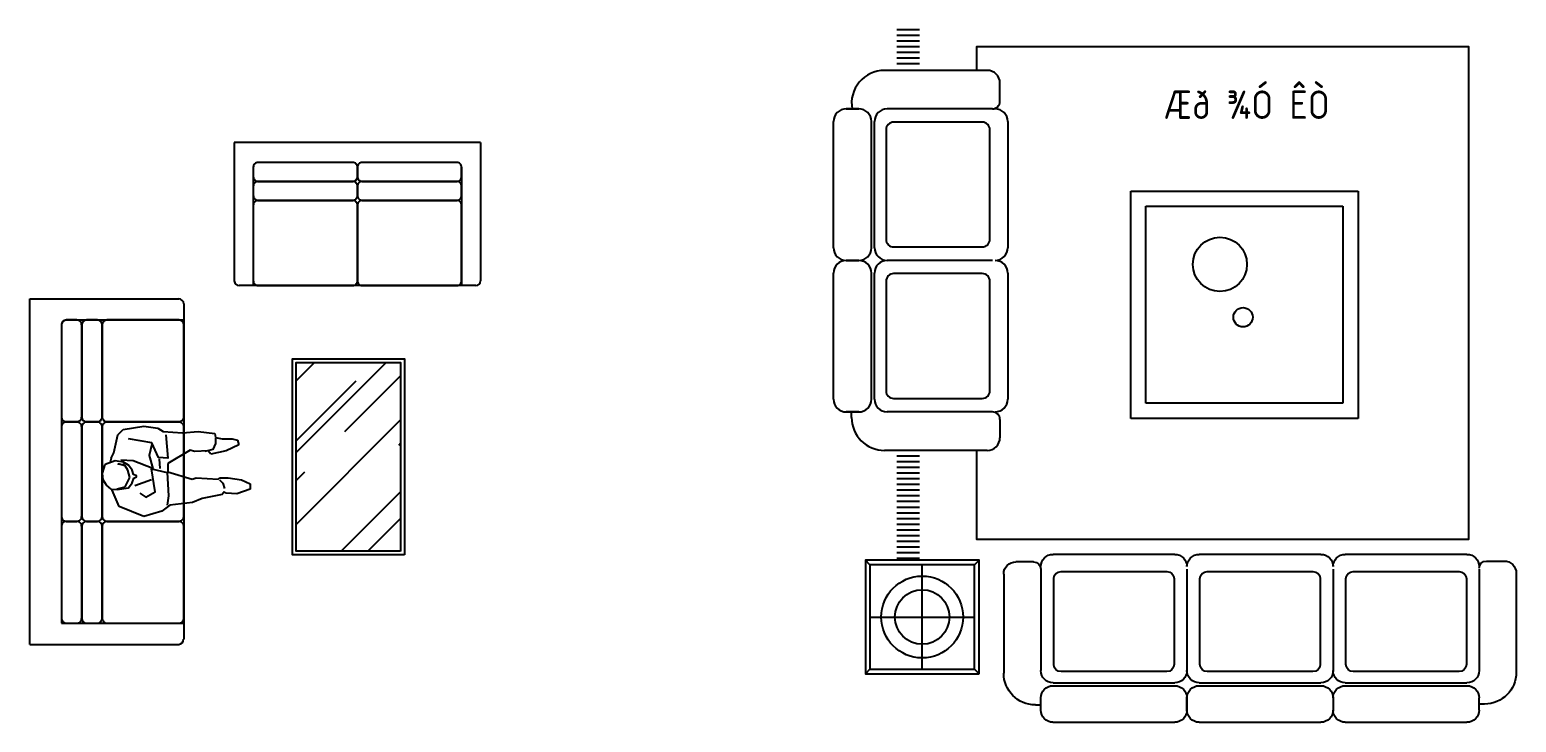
# Model space of a CAD drawing. Extents: x -42728 to 99010, y -18674 to 47645.
# Drawn here: x -22740 to -14894, y 1941 to 5598 of the extents above; entities that cross this region are included whole.
import ezdxf

# ---------------------------------------------------------------- set-up
doc = ezdxf.new("R2010")
doc.units = 0
doc.header["$LTSCALE"] = 100
doc.header["$MEASUREMENT"] = 0
doc.layers.get('0').update_dxf_attribs({"linetype": 'CONTINUOUS'})
for name, color, linetype in [('9', 9, 'CONTINUOUS'), ('DIM', 3, 'CONTINUOUS'), ('DOOR', 3, 'CONTINUOUS'), ('FLOOR', 6, 'CONTINUOUS'), ('WINDOW', 2, 'CONTINUOUS')]:
    doc.layers.add(name, color=color, linetype=linetype)
doc.styles.get("Standard").update_dxf_attribs({"font": 'ISOCP'})

# ---------------------------------------------------------------- blocks, each defined once
blk = doc.blocks.new('A$C4AC271CC')
at = {"layer": 'DIM'}
for p, q in [((80.8, 1504.6), (488, 1504.6)), ((30.8, 1382.3), (30.8, 1454.6)), ((618, 1374.6), (618, 1354.6)), ((0, 802.4), (0, 1302.1)), ((60.8, 1352.3), (477.6, 1352.3)), ((60.8, 1352.1), (477.6, 1352.1)), ((451.5, 1299.1), (100.5, 1299.1)), ((527.6, 1302.1), (527.6, 802.4)), ((539.6, 1302.4), (539.6, 802.4)), ((589.6, 1352.4), (639.6, 1352.4)), ((639.6, 1352.3), (589.6, 1352.3)), ((689.6, 1302.4), (689.6, 802.4)), ((70.5, 1269.1), (70.5, 834.8)), ((481.5, 834.8), (481.5, 1269.1)), ((100.5, 804.8), (451.5, 804.8)), ((60.8, 752.4), (477.6, 752.4)), ((60.8, 752.4), (477.6, 752.4)), ((589.6, 752.6), (639.6, 752.6)), ((639.6, 752.4), (589.6, 752.4)), ((0, 202.4), (0, 702.1)), ((70.5, 669.1), (70.5, 234.8)), ((451.5, 699.1), (100.5, 699.1)), ((481.5, 234.8), (481.5, 669.1)), ((527.6, 702.1), (527.6, 202.4)), ((539.6, 702.4), (539.6, 202.4)), ((689.6, 702.4), (689.6, 202.4)), ((100.5, 204.8), (451.5, 204.8)), ((30.8, 122.4), (30.8, 50)), ((60.8, 152.4), (477.6, 152.4)), ((60.8, 152.4), (477.6, 152.4)), ((589.6, 152.6), (639.6, 152.6)), ((639.6, 152.4), (589.6, 152.4)), ((80.8, 0), (488, 0))]:
    blk.add_line(p, q, dxfattribs=at)
for centre, radius, start, end in [((80.8, 1454.6), 50, 90, 180), ((488, 1374.6), 130, 360, 90), ((60.8, 1382.3), 30, 180, 270), ((50, 1302.1), 50, 90, 180), ((100.5, 1269.1), 30, 90, 180), ((451.5, 1269.1), 30, 360, 90), ((477.6, 1302.1), 50, 360, 90), ((589.6, 1302.4), 50, 90, 180), ((639.6, 1302.4), 50, 360, 90), ((100.5, 834.8), 30, 180, 270), ((451.5, 834.8), 30, 270, 360), ((50, 802.4), 50, 180, 270), ((477.6, 802.4), 50, 270, 360), ((589.6, 802.4), 50, 180, 270), ((639.6, 802.4), 50, 270, 360), ((50, 702.1), 50, 90, 180), ((477.6, 702.1), 50, 360, 90), ((589.6, 702.4), 50, 90, 180), ((639.6, 702.4), 50, 360, 90), ((100.5, 669.1), 30, 90, 180), ((451.5, 669.1), 30, 360, 90), ((50, 202.4), 50, 180, 270), ((100.5, 234.8), 30, 180, 270), ((451.5, 234.8), 30, 270, 0), ((477.6, 202.4), 50, 270, 0), ((589.6, 202.4), 50, 180, 270), ((639.6, 202.4), 50, 270, 0), ((60.8, 122.4), 30, 90, 180), ((488, 130), 130, 270, 10.02116), ((80.8, 50), 50, 180, 270)]:
    blk.add_arc(centre, radius, start, end, dxfattribs=at)
blk = doc.blocks.new('A$C2C487793')
at = {"layer": 'DIM', "rotation": 90}
blk.add_blockref('A$C4AC271CC', (1504.6, 0), dxfattribs=at)
blk = doc.blocks.new('A$C73D96052')
at = {"layer": 'DIM'}
for p, q in [((202.3, 689.6), (702.3, 689.6)), ((802.3, 689.6), (1302.3, 689.6)), ((1402, 689.6), (1902, 689.6)), ((130, 618), (152.4, 618)), ((152.4, 639.6), (152.4, 589.6)), ((752, 589.6), (752, 639.6)), ((752.3, 639.6), (752.3, 589.6)), ((1352, 589.6), (1352, 639.6)), ((1952, 639.6), (1952, 589.6)), ((1974.3, 614.6), (1952, 614.6)), ((202.3, 539.6), (702.3, 539.6)), ((202.5, 527.6), (702.3, 527.6)), ((802.3, 539.6), (1302.3, 539.6)), ((802.5, 527.6), (1302.3, 527.6)), ((1402, 539.6), (1902, 539.6)), ((1402.3, 527.6), (1902, 527.6)), ((0, 80.8), (0, 488)), ((152.4, 60.8), (152.4, 477.6)), ((152.5, 60.8), (152.5, 477.6)), ((205.5, 451.5), (205.5, 100.5)), ((669.8, 481.5), (235.5, 481.5)), ((699.8, 100.5), (699.8, 451.5)), ((752.3, 60.8), (752.3, 477.6)), ((752.3, 60.8), (752.3, 477.6)), ((805.5, 451.5), (805.5, 100.5)), ((1269.8, 481.5), (835.5, 481.5)), ((1299.8, 100.5), (1299.8, 451.5)), ((1352.3, 60.8), (1352.3, 477.6)), ((1352.3, 60.8), (1352.3, 477.6)), ((1405.3, 451.5), (1405.3, 100.5)), ((1869.6, 481.5), (1435.3, 481.5)), ((1899.6, 100.5), (1899.6, 451.5)), ((1952, 60.8), (1952, 477.6)), ((1952, 60.8), (1952, 477.6)), ((2104.3, 77.4), (2104.3, 484.6)), ((235.5, 70.5), (669.8, 70.5)), ((835.5, 70.5), (1269.8, 70.5)), ((1435.3, 70.5), (1869.6, 70.5)), ((122.4, 30.8), (50, 30.8)), ((1982, 27.4), (2054.3, 27.4)), ((702.3, 0), (202.5, 0)), ((1302.3, 0), (802.5, 0)), ((1902, 0), (1402.3, 0))]:
    blk.add_line(p, q, dxfattribs=at)
for centre, radius, start, end in [((202.3, 639.6), 50, 90, 180), ((702.3, 639.6), 50, 360, 90), ((802.3, 639.6), 50, 90, 180), ((1302.3, 639.6), 50, 360, 90), ((1402, 639.6), 50, 90, 180), ((1902, 639.6), 50, 360, 90), ((130, 488), 130, 90, 180), ((1974.3, 484.6), 130, 360, 90), ((202.3, 589.6), 50, 180, 270), ((702.3, 589.6), 50, 270, 360), ((802.3, 589.6), 50, 180, 270), ((1302.3, 589.6), 50, 270, 360), ((1402, 589.6), 50, 180, 270), ((1902, 589.6), 50, 270, 360), ((202.5, 477.6), 50, 90, 180), ((702.3, 477.6), 50, 360, 90), ((802.5, 477.6), 50, 90, 180), ((1302.3, 477.6), 50, 360, 90), ((1402.3, 477.6), 50, 90, 180), ((1902, 477.6), 50, 360, 90), ((235.5, 451.5), 30, 90, 180), ((669.8, 451.5), 30, 360, 90), ((835.5, 451.5), 30, 90, 180), ((1269.8, 451.5), 30, 360, 90), ((1435.3, 451.5), 30, 90, 180), ((1869.6, 451.5), 30, 360, 90), ((50, 80.8), 50, 180, 270), ((235.5, 100.5), 30, 180, 270), ((669.8, 100.5), 30, 270, 360), ((835.5, 100.5), 30, 180, 270), ((1269.8, 100.5), 30, 270, 360), ((1435.3, 100.5), 30, 180, 270), ((1869.6, 100.5), 30, 270, 360), ((2054.3, 77.4), 50, 270, 360), ((122.4, 60.8), 30, 270, 360), ((202.5, 50), 50, 180, 270), ((702.3, 50), 50, 270, 360), ((802.5, 50), 50, 180, 270), ((1302.3, 50), 50, 270, 360), ((1402.3, 50), 50, 180, 270), ((1902, 50), 50, 270, 360), ((1982, 57.4), 30, 180, 270)]:
    blk.add_arc(centre, radius, start, end, dxfattribs=at)
blk = doc.blocks.new('A$C74A54686')
at = {"layer": 'DOOR', "xscale": -1, "rotation": 180}
blk.add_blockref('A$C73D96052', (0, 689.6), dxfattribs=at)
blk = doc.blocks.new('A$C17187E05')
at = {"layer": 'DIM'}
blk.add_lwpolyline([(0, 0), (400, 0), (400, 400), (0, 400)], close=True, dxfattribs=at)
blk.add_circle((200, 200), 144, dxfattribs=at)
at = {"layer": 'FLOOR'}
for p, q in [((16, 384), (0, 400)), ((200, 384), (200, 16)), ((384, 384), (400, 400)), ((16, 200), (384, 200)), ((16, 16), (0, 0)), ((384, 16), (400, 0))]:
    blk.add_line(p, q, dxfattribs=at)
blk.add_lwpolyline([(16, 16), (384, 16), (384, 384), (16, 384)], close=True, dxfattribs=at)
blk.add_circle((200, 200), 96, dxfattribs=at)
blk = doc.blocks.new('A$C11EA440C')
at = {"layer": 'FLOOR', "rotation": 90}
blk.add_blockref('A$C17187E05', (400, 0), dxfattribs=at)
blk = doc.blocks.new('A$C5D88137E')
at = {"layer": '9'}
h = blk.add_hatch(dxfattribs=at)
h.set_pattern_fill('AR-RROOF', color=9, scale=400, angle=45, style=0)
h.set_pattern_definition([(45, (-118930.63, -97872.1), (339.4113, 905.0967), [6000, -800, 2000, -400]), (45, (-118695.9, -97354.5), (-659.0235, 93.3381), [1200, -132, 2400, -300]), (45, (-119029.63, -97490.28), (1281.2775, 1660.2867), [3200, -560, 1600, -400])])
h.paths.add_polyline_path([(20, 20), (571.5, 20), (571.5, 1015.9), (20, 1015.9)])
at = {"layer": '9', "color": 2}
blk.add_lwpolyline([(0, 1035.9), (591.5, 1035.9), (591.5, 0), (0, 0)], close=True, dxfattribs=at)
at = {"layer": '9', "color": 3}
blk.add_lwpolyline([(20, 1015.9), (571.5, 1015.9), (571.5, 20), (20, 20)], close=True, dxfattribs=at)
blk = doc.blocks.new('02PMAN14')
at = {"color": 0, "linetype": 'ByBlock'}
for p, q in [((-11.23, 3.71), (-10.19, 8.41)), ((-10.19, 8.41), (-8.8, 9.8)), ((-8.8, 9.8), (-3.41, 10.67)), ((-3.41, 10.67), (0.24, 10.15)), ((0.24, 10.15), (1.63, 9.28)), ((1.63, 9.28), (6.67, 8.93)), ((6.67, 8.93), (10.66, 9.28)), ((10.66, 9.28), (15.01, 8.75)), ((15.01, 8.75), (15.18, 7.71)), ((8.58, 4.41), (2.84, 0.93)), ((9.79, 4.06), (8.58, 4.41)), ((13.27, 4.23), (9.79, 4.06)), ((13.97, 3.36), (13.27, 4.23)), ((17.96, 4.23), (13.97, 3.36)), ((15.18, 7.71), (16.92, 7.36)), ((16.92, 7.36), (19.53, 7.36)), ((21.26, 5.8), (17.96, 4.23)), ((19.53, 7.36), (20.92, 7.02)), ((20.92, 7.02), (21.26, 5.8)), ((-14.19, -1.51), (-13.49, 0.75)), ((-11.93, 2.32), (-12.2, 1.33)), ((-11.93, 2.32), (-11.23, 3.71)), ((-8.24, 0.33), (-10.15, 0.85)), ((-10.15, 0.85), (-8.62, 0.68)), ((-6.19, 1.62), (-9.38, 1.84)), ((-8.62, 0.68), (-8.41, 1.05)), ((-7.55, -0.72), (-8.24, 0.33)), ((2.84, 0.93), (2.84, -1.16)), ((-14.01, -3.24), (-14.19, -1.51)), ((-13.14, -4.64), (-14.01, -3.24)), ((-8.24, -5.06), (-7.02, -2.63)), ((-7.02, -2.63), (-7.55, -0.72)), ((2.84, -1.16), (9.1, -3.07)), ((9.1, -3.07), (10.14, -2.72)), ((10.14, -2.72), (15.88, -3.07)), ((15.88, -3.07), (16.4, -2.72)), ((16.23, -3.28), (17.13, -4.18)), ((16.4, -2.72), (18.48, -2.72)), ((18.48, -2.72), (21.96, -3.24)), ((21.96, -3.24), (24.22, -4.29)), ((-11.93, -5.68), (-13.14, -4.64)), ((-9.84, -10.2), (-11.68, -5.97)), ((-10.33, -5.59), (-8.24, -5.06)), ((16.92, -7.07), (11.71, -8.11)), ((17.44, -6.38), (16.92, -7.07)), ((17.13, -4.18), (17.51, -5.53)), ((17.96, -6.72), (17.44, -6.38)), ((20.74, -6.9), (17.96, -6.72)), ((24.22, -5.68), (20.74, -6.9)), ((24.22, -4.29), (24.22, -5.68)), ((-3.41, -12.81), (-9.84, -10.2)), ((1.28, -11.42), (-3.41, -12.81)), ((3.36, -9.85), (1.28, -11.42)), ((9.27, -9.16), (3.36, -9.85)), ((11.71, -8.11), (9.27, -9.16))]:
    blk.add_line(p, q, dxfattribs=at)
for points in [[(2.32, 8.41), (2.84, 2.32), (0.41, 2.49), (-1.33, 6.32), (-7.41, 7.36)], [(-1.33, 5.97), (-2.02, 3.02), (-1.05, -0.36), (-6.19, 1.62)], [(15.18, 7.54), (15.18, 6.15), (14.49, 4.58), (12.4, 4.06)], [(0.58, 2.15), (0.76, -0.29)], [(-5.77, -4.76), (-1.44, -3.22)], [(-4.46, -6.72), (-2.89, -7.77), (-0.46, -6.38), (-1.46, -0.39), (2.67, -1.33), (3.02, -7.42), (2.67, -9.85)]]:
    blk.add_lwpolyline(points, dxfattribs=at)
at = {"color": 0, "linetype": 'ByBlock', "flags": 128}
blk.add_lwpolyline([(-11.93, -5.68), (-10.37, -5.78), (-7.4, -5.35), (-6.4, -4.06), (-6.02, -2.82), (-5.3, -2.48), (-5.3, -2.24), (-6.07, -1.86), (-6.4, -0.76), (-7.36, 0.53), (-8.69, 1.29), (-10.89, 1.62), (-13.49, 0.75)], dxfattribs=at)
blk = doc.blocks.new('A$C7CDD33D2')
at = {"layer": 'WINDOW'}
for p, q in [((1079.8, 2649.2), (1079.8, 1919.2)), ((2379.8, 2649.2), (1079.8, 2649.2)), ((2379.8, 2649.2), (2379.8, 1919.2)), ((1179.8, 2519.2), (1179.8, 1894.2)), ((2279.8, 2519.2), (2279.8, 1894.2)), ((2354.8, 1894.2), (1104.8, 1894.2)), ((0, 1824), (786.2, 1824)), ((0, 0), (0, 1824)), ((813.1, 1797.1), (813.1, 26.9)), ((166.9, 1685.5), (166.9, 111.5)), ((193.8, 1712.5), (813.1, 1712.5)), ((166.9, 111.5), (813.1, 111.5)), ((0, 0), (786.2, 0))]:
    blk.add_line(p, q, dxfattribs=at)
for points in [[(1704.8, 2544.2), (1204.8, 2544.2, 0.414214), (1179.8, 2519.2), (1179.8, 2469.2, 0.414214), (1204.8, 2444.2), (1704.8, 2444.2, 0.414214), (1729.8, 2469.2), (1729.8, 2519.2, 0.414214)], [(2254.8, 2544.2), (1754.8, 2544.2, 0.414214), (1729.8, 2519.2), (1729.8, 2469.2, 0.414214), (1754.8, 2444.2), (2254.8, 2444.2, 0.414214), (2279.8, 2469.2), (2279.8, 2519.2, 0.414214)], [(1704.8, 2444.2), (1204.8, 2444.2, 0.414214), (1179.8, 2419.2), (1179.8, 2369.2, 0.414214), (1204.8, 2344.2), (1704.8, 2344.2, 0.414214), (1729.8, 2369.2), (1729.8, 2419.2, 0.414214)], [(2254.8, 2444.2), (1754.8, 2444.2, 0.414214), (1729.8, 2419.2), (1729.8, 2369.2, 0.414214), (1754.8, 2344.2), (2254.8, 2344.2, 0.414214), (2279.8, 2369.2), (2279.8, 2419.2, 0.414214)], [(1704.8, 2344.2), (1204.8, 2344.2, 0.414214), (1179.8, 2319.2), (1179.8, 1919.2, 0.414214), (1204.8, 1894.2), (1704.8, 1894.2, 0.414214), (1729.8, 1919.2), (1729.8, 2319.2, 0.414214)], [(2254.8, 2344.2), (1754.8, 2344.2, 0.414214), (1729.8, 2319.2), (1729.8, 1919.2, 0.414214), (1754.8, 1894.2), (2254.8, 1894.2, 0.414214), (2279.8, 1919.2), (2279.8, 2319.2, 0.414214)], [(166.9, 1685.5), (166.9, 1201.6, 0.414214), (193.8, 1174.7), (247.7, 1174.7, 0.414214), (274.6, 1201.6), (274.6, 1685.5, 0.414214), (247.7, 1712.5), (193.8, 1712.5, 0.414214)], [(274.6, 1685.5), (274.6, 1201.6, 0.414214), (301.5, 1174.7), (355.4, 1174.7, 0.414214), (382.3, 1201.6), (382.3, 1685.5, 0.414214), (355.4, 1712.5), (301.5, 1712.5, 0.414214)], [(382.3, 1685.5), (382.3, 1201.6, 0.414214), (409.2, 1174.7), (786.2, 1174.7, 0.414214), (813.1, 1201.6), (813.1, 1685.5, 0.414214), (786.2, 1712.5), (409.2, 1712.5, 0.414214)], [(166.9, 1147.7), (166.9, 676.3, 0.414214), (193.8, 649.3), (247.7, 649.3, 0.414214), (274.6, 676.3), (274.6, 1147.7, 0.414214), (247.7, 1174.7), (193.8, 1174.7, 0.414214)], [(274.6, 1147.7), (274.6, 676.3, 0.414214), (301.5, 649.3), (355.4, 649.3, 0.414214), (382.3, 676.3), (382.3, 1147.7, 0.414214), (355.4, 1174.7), (301.5, 1174.7, 0.414214)], [(382.3, 1147.7), (382.3, 676.3, 0.414214), (409.2, 649.3), (786.2, 649.3, 0.414214), (813.1, 676.3), (813.1, 1147.7, 0.414214), (786.2, 1174.7), (409.2, 1174.7, 0.414214)], [(166.9, 622.4), (166.9, 138.5, 0.414214), (193.8, 111.5), (247.7, 111.5, 0.414214), (274.6, 138.5), (274.6, 622.4, 0.414214), (247.7, 649.3), (193.8, 649.3, 0.414214)], [(274.6, 622.4), (274.6, 138.5, 0.414214), (301.5, 111.5), (355.4, 111.5, 0.414214), (382.3, 138.5), (382.3, 622.4, 0.414214), (355.4, 649.3), (301.5, 649.3, 0.414214)], [(382.3, 622.4), (382.3, 138.5, 0.414214), (409.2, 111.5), (786.2, 111.5, 0.414214), (813.1, 138.5), (813.1, 622.4, 0.414214), (786.2, 649.3), (409.2, 649.3, 0.414214)]]:
    blk.add_lwpolyline(points, format="xyb", close=True, dxfattribs=at)
for centre, radius, start, end in [((1104.8, 1919.2), 25, 180, 270), ((2354.8, 1919.2), 25, 270, 0), ((786.2, 1797.1), 26.9, 0, 90), ((193.8, 1685.5), 26.9, 90, 180), ((193.8, 138.5), 26.9, 180, 270), ((785.3, 26.9), 26.9, 271.85261, 1.85261)]:
    blk.add_arc(centre, radius, start, end, dxfattribs=at)
at = {"rotation": 180}
blk.add_blockref('A$C5D88137E', (1977.6, 1507.7), dxfattribs=at)
at = {"color": 9, "xscale": 20.32, "yscale": 20.32, "zscale": 20.32}
blk.add_blockref('02PMAN14', (671.6, 935.1), dxfattribs=at)

msp = doc.modelspace()

# ---------------------------------------------------------------- linework, layer by layer
at = {"layer": 'DIM'}
for p, q in [((-16928.89387, 4745.69247), (-15728.89387, 4745.69247)), ((-16928.89387, 3545.69247), (-16928.89387, 4745.69247)), ((-15728.89387, 4745.69247), (-15728.89387, 3545.69247)), ((-16848.89387, 4665.69247), (-15808.89387, 4665.69247)), ((-16848.89387, 3625.69247), (-16848.89387, 4665.69247)), ((-15808.89387, 4665.69247), (-15808.89387, 3625.69247)), ((-15808.89387, 3625.69247), (-16848.89387, 3625.69247)), ((-15728.89387, 3545.69247), (-16928.89387, 3545.69247))]:
    msp.add_line(p, q, dxfattribs=at)
at = {"layer": 'DOOR'}
for centre, radius in [((-16458.50942, 4358.88041), 143.04646), ((-16336.34598, 4079.86688), 50.85153)]:
    msp.add_circle(centre, radius, dxfattribs=at)
at = {"layer": 'FLOOR'}
for p, q in [((-18043.96189, 5597.94862), (-18163.96189, 5597.94862)), ((-18043.96189, 5567.94862), (-18163.96189, 5567.94862)), ((-18043.96189, 5567.94862), (-18163.96189, 5567.94862)), ((-18043.96189, 5537.94862), (-18163.96189, 5537.94862)), ((-18043.96189, 5507.94862), (-18163.96189, 5507.94862)), ((-18043.96189, 5477.94862), (-18163.96189, 5477.94862)), ((-18043.96189, 5447.94862), (-18163.96189, 5447.94862)), ((-18043.96189, 5417.94862), (-18163.96189, 5417.94862)), ((-18163.96189, 3347.94862), (-18043.96189, 3347.94862)), ((-18163.96189, 3317.94862), (-18043.96189, 3317.94862)), ((-18163.96189, 3287.94862), (-18043.96189, 3287.94862)), ((-18163.96189, 3257.94862), (-18043.96189, 3257.94862)), ((-18163.96189, 3227.94862), (-18043.96189, 3227.94862)), ((-18163.96189, 3197.94862), (-18043.96189, 3197.94862)), ((-18163.96189, 3197.94862), (-18043.96189, 3197.94862)), ((-18163.96189, 3167.94862), (-18043.96189, 3167.94862)), ((-18163.96189, 3137.94862), (-18043.96189, 3137.94862)), ((-18163.96189, 3107.94862), (-18043.96189, 3107.94862)), ((-18163.96189, 3077.94862), (-18043.96189, 3077.94862)), ((-18163.96189, 3077.94862), (-18043.96189, 3077.94862)), ((-18163.96189, 3047.94862), (-18043.96189, 3047.94862)), ((-18163.96189, 3017.94862), (-18043.96189, 3017.94862)), ((-18163.96189, 2987.94862), (-18043.96189, 2987.94862)), ((-18163.96189, 2957.94862), (-18043.96189, 2957.94862)), ((-18163.96189, 2927.94862), (-18043.96189, 2927.94862)), ((-18163.96189, 2897.94862), (-18043.96189, 2897.94862)), ((-18163.96189, 2897.94862), (-18043.96189, 2897.94862)), ((-18163.96189, 2867.94862), (-18043.96189, 2867.94862)), ((-18163.96189, 2837.94862), (-18043.96189, 2837.94862)), ((-18163.96189, 2807.94862), (-18043.96189, 2807.94862))]:
    msp.add_line(p, q, dxfattribs=at)
msp.add_lwpolyline([(-17743.96189, 3377.00064), (-17743.96189, 2907.94862), (-15143.96189, 2907.94862), (-15143.96189, 5507.94862), (-17743.96189, 5507.94862), (-17743.96189, 5383.15536)], dxfattribs=at)

# ---------------------------------------------------------------- block references
msp.add_blockref('A$C7CDD33D2', (-22740.47202, 2352.89513))
at = {"layer": 'DOOR', "xscale": 1.333333333333333, "yscale": 1.333333333333333, "zscale": 1.333333333333333, "rotation": 90}
msp.add_blockref('A$C2C487793', (-17578.42541, 3377.00062), dxfattribs=at)
at = {"layer": 'DOOR'}
for name, p, xscale, yscale, zscale in [('A$C74A54686', (-17599.73655, 1941.41118), 1.285714285714286, 1.285714285714286, 1.285714285714286), ('A$C11EA440C', (-18329.90388, 2197.22625), 1.5, 1.5, 1.5)]:
    msp.add_blockref(name, p, dxfattribs=dict(at, xscale=xscale, yscale=yscale, zscale=zscale))

# ---------------------------------------------------------------- texts
at = {"layer": 'DOOR', "insert": (-16756.79617, 5276.98125), "char_height": 150, "width": 2047.1263, "attachment_point": 1}
msp.add_mtext('Æð ¾Ó ÊÒ', dxfattribs=at)

doc.saveas('drawing.dxf')
